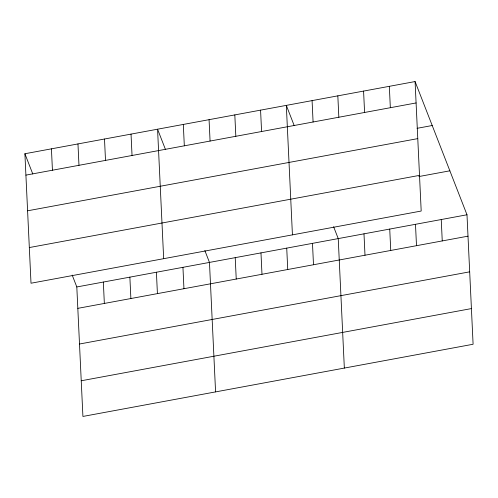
<?xml version="1.0" encoding="UTF-8"?>
<svg xmlns="http://www.w3.org/2000/svg" width="498" height="498" viewBox="0 0 498 498"><rect width="100%" height="100%" fill="white"/><g stroke="black" fill="none" stroke-linecap="round" stroke-linejoin="round"><path stroke-width="0.75" d="M415.083 81.56L421.19 211.04L31.007 283.225L24.9 153.745L415.083 81.56L466.993 214.775L473.1 344.255L82.917 416.44L76.81 286.96L72.185 275.095M25.908 175.128L416.091 102.943M417.069 128.322L432.214 125.521M27.589 210.803L417.772 138.618M29.326 247.556L419.509 175.371M418.812 176.56L449.862 170.814M76.81 286.96L466.993 214.775M77.819 308.349L468.002 236.164M79.499 344.018L469.682 271.833M81.236 380.771L471.419 308.586M294.206 125.614L286.325 105.383L292.432 234.863M333.61 226.733L338.235 238.598L344.342 368.078M165.448 149.437L157.561 129.2L163.668 258.68M204.852 250.556L209.471 262.415L215.578 391.901M24.9 153.745L32.787 173.983M441.24 219.537L442.249 240.926M415.488 224.305L416.496 245.688M389.33 86.322L390.339 107.711M389.735 229.068L390.743 250.457M363.577 91.09L364.586 112.473M363.988 233.83L364.997 255.219M337.831 95.853L338.839 117.235M312.078 100.615L313.086 122.004M312.483 243.36L313.491 264.749M286.73 248.122L287.738 269.511M260.572 110.145L261.581 131.528M260.977 252.891L261.985 274.274M234.819 114.907L235.828 136.296M235.224 257.653L236.233 279.042M209.067 119.676L210.075 141.059M183.314 124.438L184.322 145.821M182.94 267.326L183.949 288.716M156.409 272.238L157.418 293.621M131.03 134.111L132.038 155.494M129.872 277.143L130.881 298.532M104.499 139.017L105.508 160.406M103.341 282.055L104.35 303.438M77.968 143.928L78.977 165.311M51.431 148.834L52.439 170.223"/></g></svg>
